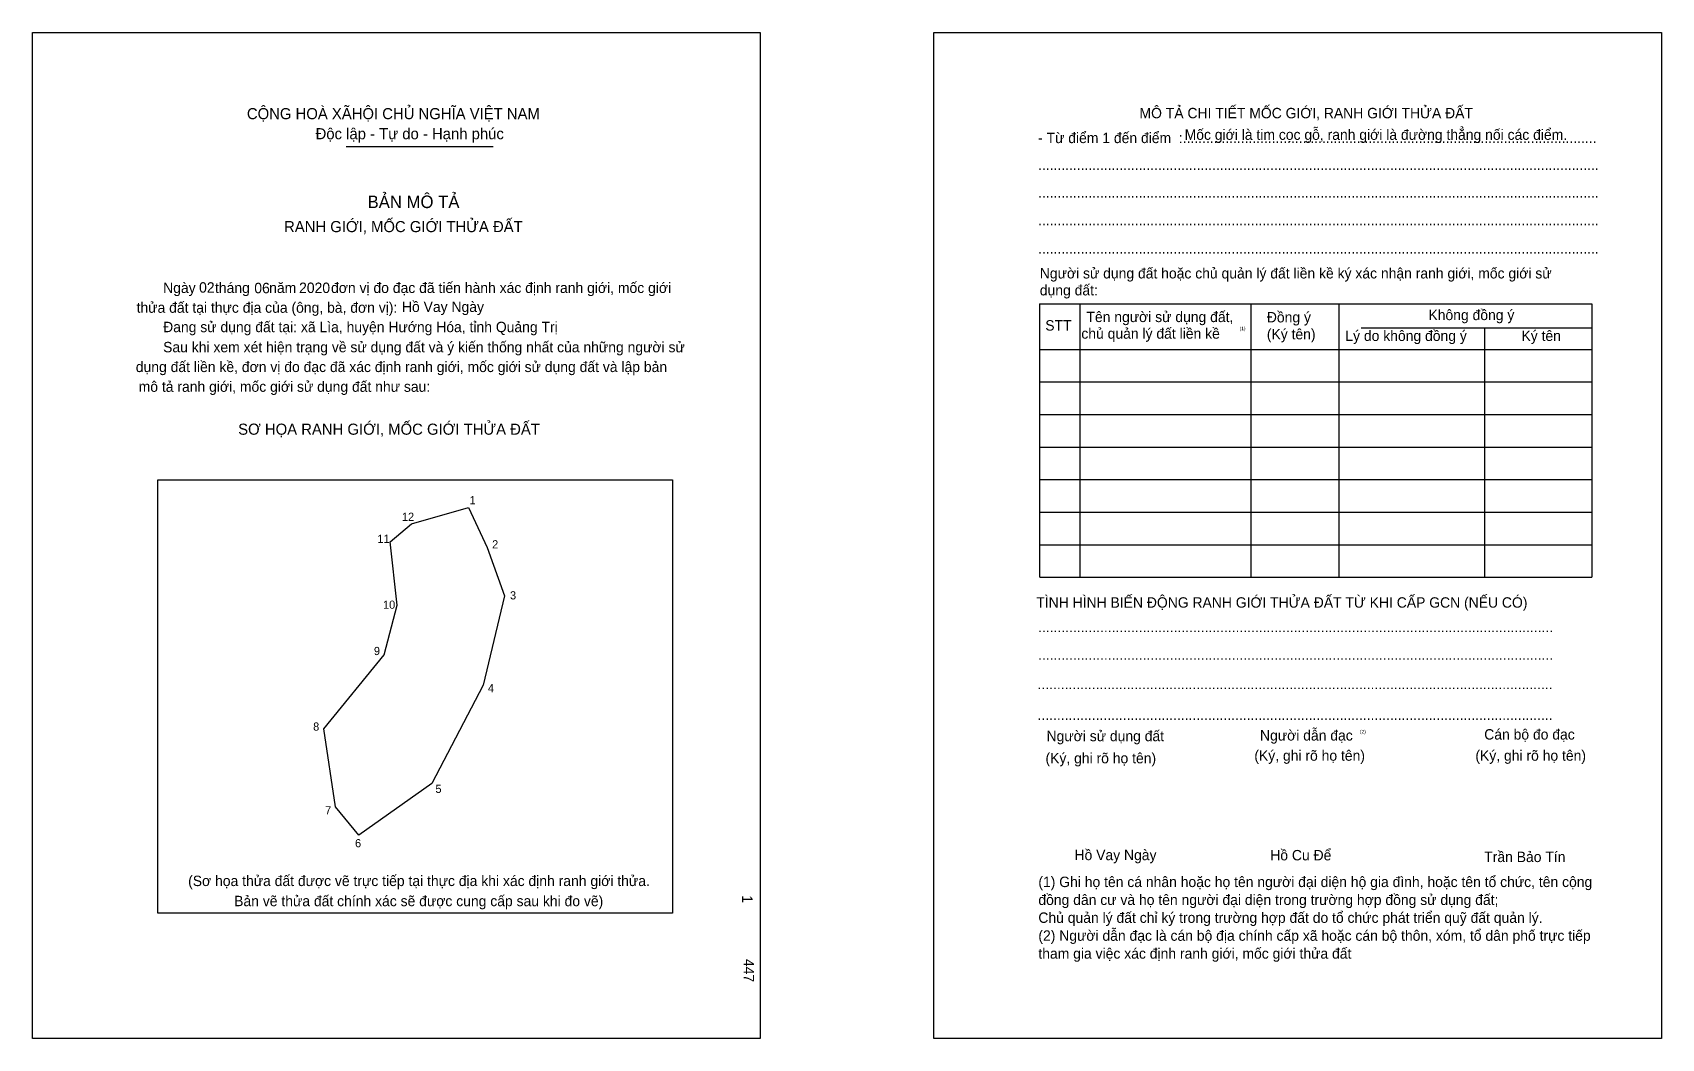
# Model space of a CAD drawing. Extents: x 546220 to 546980, y 1823511 to 1823981.
import ezdxf

# ---------------------------------------------------------------- set-up
doc = ezdxf.new("R2010")
doc.units = 0
for name, color, linetype in [('bmtKhungInTrang1', 7, 'Continuous'), ('bmtKhungInTrang2', 7, 'Continuous'), ('bmtNoiDung', 7, 'Continuous'), ('bmtTemplate', 7, 'Continuous'), ('CanhThua', 7, 'Continuous'), ('SoHieuDinhThua', 7, 'Continuous')]:
    doc.layers.add(name, color=color, linetype=linetype)

msp = doc.modelspace()

# ---------------------------------------------------------------- linework, layer by layer
at = {"layer": 'bmtKhungInTrang1'}
msp.add_lwpolyline([(546219.65, 1823980.98), (546559.42, 1823980.98), (546559.42, 1823511.03), (546219.65, 1823511.03)], close=True, dxfattribs=at)
at = {"layer": 'bmtKhungInTrang2'}
msp.add_lwpolyline([(546640.45, 1823980.98), (546980.22, 1823980.98), (546980.22, 1823511.03), (546640.45, 1823511.03)], close=True, dxfattribs=at)
at = {"layer": 'bmtTemplate'}
for p, q in [((546366.07, 1823927.72), (546434.77, 1823927.72)), ((546708.61, 1823854.22), (546708.61, 1823726.46)), ((546788.54, 1823854.22), (546788.54, 1823726.46)), ((546829.66, 1823854.37), (546829.66, 1823726.46)), ((546947.69, 1823854.22), (546947.69, 1823726.46)), ((546840.09, 1823842.97), (546947.69, 1823842.97)), ((546689.97, 1823832.93), (546947.69, 1823832.93)), ((546689.97, 1823817.72), (546947.69, 1823817.72)), ((546689.97, 1823802.51), (546947.69, 1823802.51)), ((546689.97, 1823787.3), (546947.69, 1823787.3)), ((546689.97, 1823772.09), (546947.69, 1823772.09)), ((546689.97, 1823756.88), (546947.69, 1823756.88)), ((546689.97, 1823741.67), (546947.69, 1823741.67)), ((546689.97, 1823726.46), (546947.69, 1823726.46))]:
    msp.add_line(p, q, dxfattribs=at)
for points in [[(546689.81, 1823854.22), (546947.69, 1823854.22)], [(546689.81, 1823854.22), (546689.81, 1823726.46)], [(546897.53, 1823842.82), (546897.53, 1823726.46)]]:
    msp.add_lwpolyline(points, dxfattribs=at)
msp.add_lwpolyline([(546278.1, 1823569.56), (546278.1, 1823772.08), (546518.52, 1823772.08), (546518.52, 1823569.56)], close=True, dxfattribs=at)
at = {"layer": 'CanhThua'}
for p, q in [((546396.63, 1823751.39), (546423.2, 1823759.03)), ((546423.2, 1823759.03), (546431.98, 1823740.43)), ((546386.68, 1823743.04), (546396.63, 1823751.39)), ((546389.83, 1823713.39), (546386.68, 1823743.04)), ((546431.98, 1823740.43), (546439.94, 1823717.85)), ((546383.74, 1823690.32), (546389.83, 1823713.39)), ((546439.94, 1823717.85), (546430, 1823676.04)), ((546355.6, 1823655.73), (546383.74, 1823690.32)), ((546430, 1823676.04), (546406.12, 1823630.15)), ((546361.02, 1823619.19), (546355.6, 1823655.73)), ((546406.12, 1823630.15), (546372.01, 1823606.04)), ((546372.01, 1823606.04), (546361.02, 1823619.19))]:
    msp.add_line(p, q, dxfattribs=at)

# ---------------------------------------------------------------- texts
at = {"layer": 'bmtNoiDung'}
for s, height, p in [('02', 4.862, (546297.4, 1823859.46)), ('06', 4.862, (546323.18, 1823859.19)), ('2020', 4.862, (546344.09, 1823859.3)), ('Hồ Vay Ngày', 4.8616, (546392.12, 1823850.42)), ('Hồ Vay Ngày', 4.8616, (546706.16, 1823594.32))]:
    msp.add_text(s, height=height, dxfattribs=at).set_placement(p)
for s, height, p in [('1', 4.86, (546550.96, 1823577.92)), ('447', 4.862, (546551.65, 1823548.17))]:
    msp.add_text(s, height=height, rotation=270, dxfattribs=at).set_placement(p)
at = {"layer": 'bmtTemplate'}
for s, height, p in [('CỘNG HOÀ XÃHỘI CHỦ NGHĨA VIỆT NAM', 5.1857, (546319.73, 1823940.5)), ('MÔ TẢ CHI TIẾT MỐC GIỚI, RANH GIỚI THỬA ĐẤT', 4.8597, (546736.52, 1823940.92)), ('Độc lập - Tự do - Hạnh phúc', 5.1857, (546351.8, 1823931.13)), ('- Từ điểm 1 đến điểm  :...........................................................................................................', 4.8597, (546689.15, 1823929.33)), ('Mốc giới là tim cọc gỗ, ranh giới là đường thẳng nối các điểm.', 4.8597, (546757.6, 1823930.85)), ('.................................................................................................................................................', 4.8597, (546689.15, 1823916.74)), ('BẢN MÔ TẢ', 5.834, (546376.07, 1823898.99)), ('.................................................................................................................................................', 4.8597, (546689.15, 1823903.81)), ('RANH GIỚI, MỐC GIỚI THỬA ĐẤT', 5.1857, (546337.07, 1823887.73)), ('.................................................................................................................................................', 4.8597, (546689.15, 1823890.88)), ('.................................................................................................................................................', 4.8597, (546689.15, 1823877.65)), ('Người sử dụng đất hoặc chủ quản lý đất liền kề ký xác nhận ranh giới, mốc giới sử', 4.8597, (546689.97, 1823866.09)), ('Ngày     tháng     năm         đơn vị đo đạc đã tiến hành xác định ranh giới, mốc giới ', 4.8616, (546280.61, 1823859.3)), ('dụng đất:', 4.86, (546689.97, 1823858.18)), ('thửa đất tại thực địa của (ông, bà, đơn vị):', 4.8616, (546268.22, 1823850.06)), ('Tên người sử dụng đất,', 4.8597, (546711.74, 1823845.71)), ('Đồng ý', 4.86, (546795.97, 1823845.56)), ('Không đồng ý', 4.8597, (546871.44, 1823846.62)), ('Đang sử dụng đất tại: xã Lìa, huyện Hướng Hóa, tỉnh Quảng Trị', 4.8616, (546280.61, 1823841)), ('STT', 4.86, (546692.51, 1823841.75)), ('chủ quản lý đất liền kề', 4.8597, (546709.36, 1823837.94)), ('(1)', 1.621, (546783.27, 1823841.93)), ('(Ký tên)', 4.86, (546795.97, 1823837.65)), ('Lý do không đồng ý', 4.8597, (546832.63, 1823836.89)), ('Ký tên', 4.86, (546914.87, 1823836.89)), ('Sau khi xem xét hiện trạng về sử dụng đất và ý kiến thống nhất của những người sử ', 4.8616, (546280.61, 1823831.6)), ('dụng đất liền kề, đơn vị đo đạc đã xác định ranh giới, mốc giới sử dụng đất và lập bản', 4.8616, (546267.85, 1823822.36)), ('mô tả ranh giới, mốc giới sử dụng đất như sau:', 4.8616, (546269.19, 1823813.13)), ('SƠ HỌA RANH GIỚI, MỐC GIỚI THỬA ĐẤT', 5.1857, (546315.64, 1823793.08)), ('TÌNH HÌNH BIẾN ĐỘNG RANH GIỚI THỬA ĐẤT TỪ KHI CẤP GCN (NẾU CÓ)', 4.8597, (546688.33, 1823712.28)), ('.....................................................................................................................................', 4.86699, (546689.15, 1823700.84)), ('.....................................................................................................................................', 4.86699, (546689.15, 1823687.92)), ('.....................................................................................................................................', 4.86699, (546688.9, 1823674.23)), ('.....................................................................................................................................', 4.86699, (546688.9, 1823659.78)), ('Người sử dụng đất', 4.8597, (546693.11, 1823649.9)), ('Người dẫn đạc', 4.8597, (546792.79, 1823650.2)), ('(2)', 1.621, (546839.46, 1823653.55)), ('Cán bộ đo đạc', 4.8597, (546897.48, 1823650.66)), ('(Ký, ghi rõ họ tên)', 4.8597, (546692.62, 1823639.55)), ('(Ký, ghi rõ họ tên)', 4.8597, (546790.14, 1823640.77)), ('(Ký, ghi rõ họ tên)', 4.8597, (546893.35, 1823640.77)), ('Hồ Cu Để', 4.86, (546797.57, 1823594.22)), ('Trần Bảo Tín', 4.8597, (546897.48, 1823593.43)), ('(Sơ họa thửa đất được vẽ trực tiếp tại thực địa khi xác định ranh giới thửa.', 4.8616, (546292.28, 1823582.22)), ('(1) Ghi họ tên cá nhân hoặc họ tên người đại diện hộ gia đình, hoặc tên tổ chức, tên cộng', 4.8597, (546689.29, 1823581.75)), ('Bản vẽ thửa đất chính xác sẽ được cung cấp sau khi đo vẽ)', 4.8616, (546313.78, 1823572.81)), ('đồng dân cư và họ tên người đại diện trong trường hợp đồng sử dụng đất;', 4.8597, (546689.29, 1823573.38)), ('Chủ quản lý đất chỉ ký trong trường hợp đất do tổ chức phát triển quỹ đất quản lý.', 4.8597, (546689.29, 1823565.02)), ('(2) Người dẫn đạc là cán bộ địa chính cấp xã hoặc cán bộ thôn, xóm, tổ dân phố trực tiếp', 4.8597, (546689.29, 1823556.65)), ('tham gia việc xác định ranh giới, mốc giới thửa đất', 4.8597, (546689.29, 1823548.29))]:
    msp.add_text(s, height=height, dxfattribs=at).set_placement(p)
at = {"layer": 'SoHieuDinhThua'}
for s, height, p in [('1', 3.82, (546423.71, 1823760.6)), ('12', 3.825, (546392.13, 1823752.85)), ('11', 3.825, (546380.65, 1823742.55)), ('2', 3.82, (546434.23, 1823739.97)), ('3', 3.82, (546442.58, 1823716.14)), ('10', 3.825, (546383.29, 1823711.77)), ('9', 3.82, (546379.04, 1823690.14)), ('4', 3.82, (546432.27, 1823672.8)), ('8', 3.82, (546350.66, 1823654.83)), ('5', 3.82, (546407.77, 1823625.72)), ('7', 3.82, (546356.25, 1823615.71)), ('6', 3.82, (546370.21, 1823600.34))]:
    msp.add_text(s, height=height, dxfattribs=at).set_placement(p)

doc.saveas('drawing.dxf')
